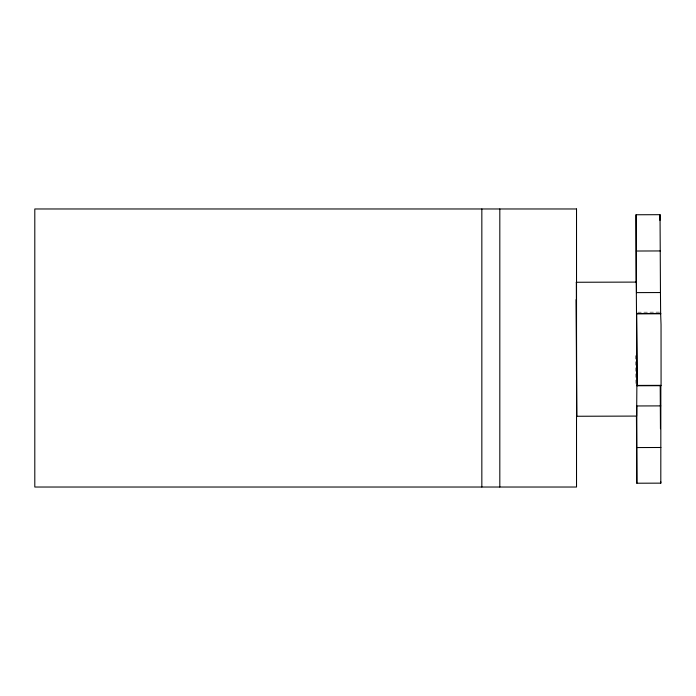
<?xml version="1.0" encoding="UTF-8"?>
<svg xmlns="http://www.w3.org/2000/svg" width="696" height="696" viewBox="0 0 696 696"><rect width="100%" height="100%" fill="white"/><g stroke="black" fill="none" stroke-linecap="round" stroke-linejoin="round"><path stroke-width="0.52" stroke-dasharray="3.48 2.61" d="M637.788 312.2L659.764 312.13M635.961 383.452L635.718 355.238"/><path stroke-width="1.04" d="M576.123 299.593L576.714 416.26L636.64 416.086L636.875 385.419L660.843 385.349L660.808 483.146L636.84 483.215L636.44 416.017M659.938 220.38L660.034 214.69L636.066 214.76L636.057 282.411M636.222 282.098L576.297 282.263M637.11 385.767L636.666 313.513L660.635 313.444L661.043 324.536L661.078 385.697L637.11 385.767L636.248 281.871M636.84 483.215L636.814 405.959L660.782 405.89M576.714 416.26L576.34 282.063M636.37 251.021L660.339 250.943M660.635 313.444L660.461 292.546L636.492 292.616L636.066 214.76M636.901 313.861L660.869 313.792M636.936 447.563L660.904 447.493M660.034 214.69L660.461 292.546M660.808 483.146L660.748 481.675M660.217 385.932L660.452 428.753M499.815 208.974L499.815 487.026M481.841 208.974L481.841 487.026M576.523 208.974L34.8 208.974L34.8 487.026L576.523 487.026L576.523 208.974"/></g></svg>
